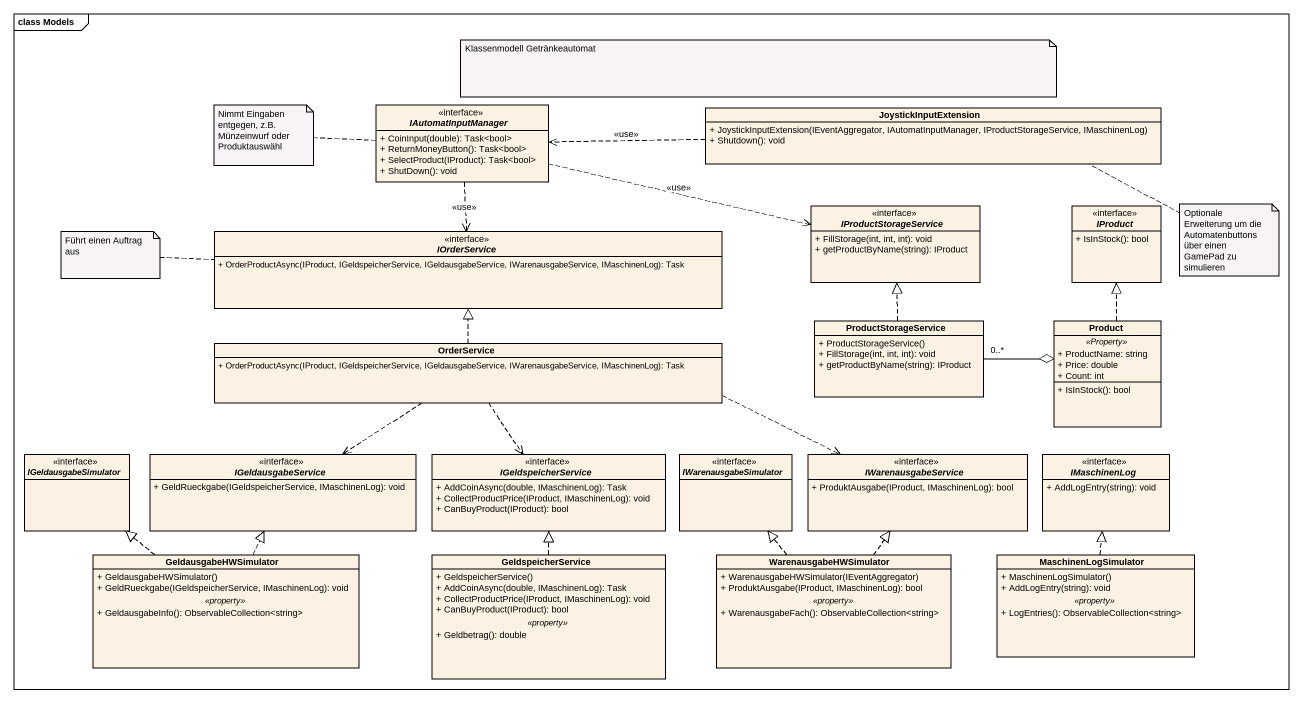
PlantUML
@startuml
mainframe class Models
hide circle
hide empty members
skinparam classAttributeIconSize 0
interface IAutomatInputManager <<interface>> {
  + CoinInput(double): Task<bool>
  + ReturnMoneyButton(): Task<bool>
  + SelectProduct(IProduct): Task<bool>
  + ShutDown(): void
}
class JoystickInputExtension {
  + JoystickInputExtension(IEventAggregator, IAutomatInputManager, IProductStorageService, IMaschinenLog)
  + Shutdown(): void
}
interface IOrderService <<interface>> {
  + OrderProductAsync(IProduct, IGeldspeicherService, IGeldausgabeService, IWarenausgabeService, IMaschinenLog): Task
}
interface IProductStorageService <<interface>> {
  + FillStorage(int, int, int): void
  + getProductByName(string): IProduct
}
interface IProduct <<interface>> {
  + IsInStock(): bool
}
class OrderService {
  + OrderProductAsync(IProduct, IGeldspeicherService, IGeldausgabeService, IWarenausgabeService, IMaschinenLog): Task
}
class ProductStorageService {
  + ProductStorageService()
  + FillStorage(int, int, int): void
  + getProductByName(string): IProduct
}
class Product {
  .. <<Property>> ..
  + ProductName: string
  + Price: double
  + Count: int
  --
  + IsInStock(): bool
}
interface IGeldausgabeSimulator <<interface>>
interface IGeldausgabeService <<interface>> {
  + GeldRueckgabe(IGeldspeicherService, IMaschinenLog): void
}
interface IGeldspeicherService <<interface>> {
  + AddCoinAsync(double, IMaschinenLog): Task
  + CollectProductPrice(IProduct, IMaschinenLog): void
  + CanBuyProduct(IProduct): bool
}
interface IWarenausgabeSimulator <<interface>>
interface IWarenausgabeService <<interface>> {
  + ProduktAusgabe(IProduct, IMaschinenLog): bool
}
interface IMaschinenLog <<interface>> {
  + AddLogEntry(string): void
}
class GeldausgabeHWSimulator {
  + GeldausgabeHWSimulator()
  + GeldRueckgabe(IGeldspeicherService, IMaschinenLog): void
  .. <<property>> ..
  + GeldausgabeInfo(): ObservableCollection<string>
}
class GeldspeicherService {
  + GeldspeicherService()
  + AddCoinAsync(double, IMaschinenLog): Task
  + CollectProductPrice(IProduct, IMaschinenLog): void
  + CanBuyProduct(IProduct): bool
  .. <<property>> ..
  + Geldbetrag(): double
}
class WarenausgabeHWSimulator {
  + WarenausgabeHWSimulator(IEventAggregator)
  + ProduktAusgabe(IProduct, IMaschinenLog): bool
  .. <<property>> ..
  + WarenausgabeFach(): ObservableCollection<string>
}
class MaschinenLogSimulator {
  + MaschinenLogSimulator()
  + AddLogEntry(string): void
  .. <<property>> ..
  + LogEntries(): ObservableCollection<string>
}
IAutomatInputManager ..> IOrderService : <<use>>
IAutomatInputManager .right.> IProductStorageService : <<use>>
JoystickInputExtension .left.> IAutomatInputManager : <<use>>
OrderService .up.|> IOrderService
OrderService ..> IGeldausgabeService
OrderService ..> IGeldspeicherService
OrderService .right.> IWarenausgabeService
ProductStorageService .up.|> IProductStorageService
ProductStorageService "0..*" -right-o Product
Product .up.|> IProduct
GeldausgabeHWSimulator .up.|> IGeldausgabeSimulator
GeldausgabeHWSimulator .up.|> IGeldausgabeService
GeldspeicherService .up.|> IGeldspeicherService
WarenausgabeHWSimulator .up.|> IWarenausgabeSimulator
WarenausgabeHWSimulator .up.|> IWarenausgabeService
MaschinenLogSimulator .up.|> IMaschinenLog
MaschinenLogSimulator .up.|> IMaschinenLog
note as N1
  Klassenmodell Getränkeautomat
end note
note left of IAutomatInputManager : Nimmt Eingaben entgegen, z.B. Münzeinwurf oder Produktauswähl
note left of IOrderService : Führt einen Auftrag aus
note right of JoystickInputExtension : Optionale Erweiterung um die Automatenbuttons über einen GamePad zu simulieren
@enduml
